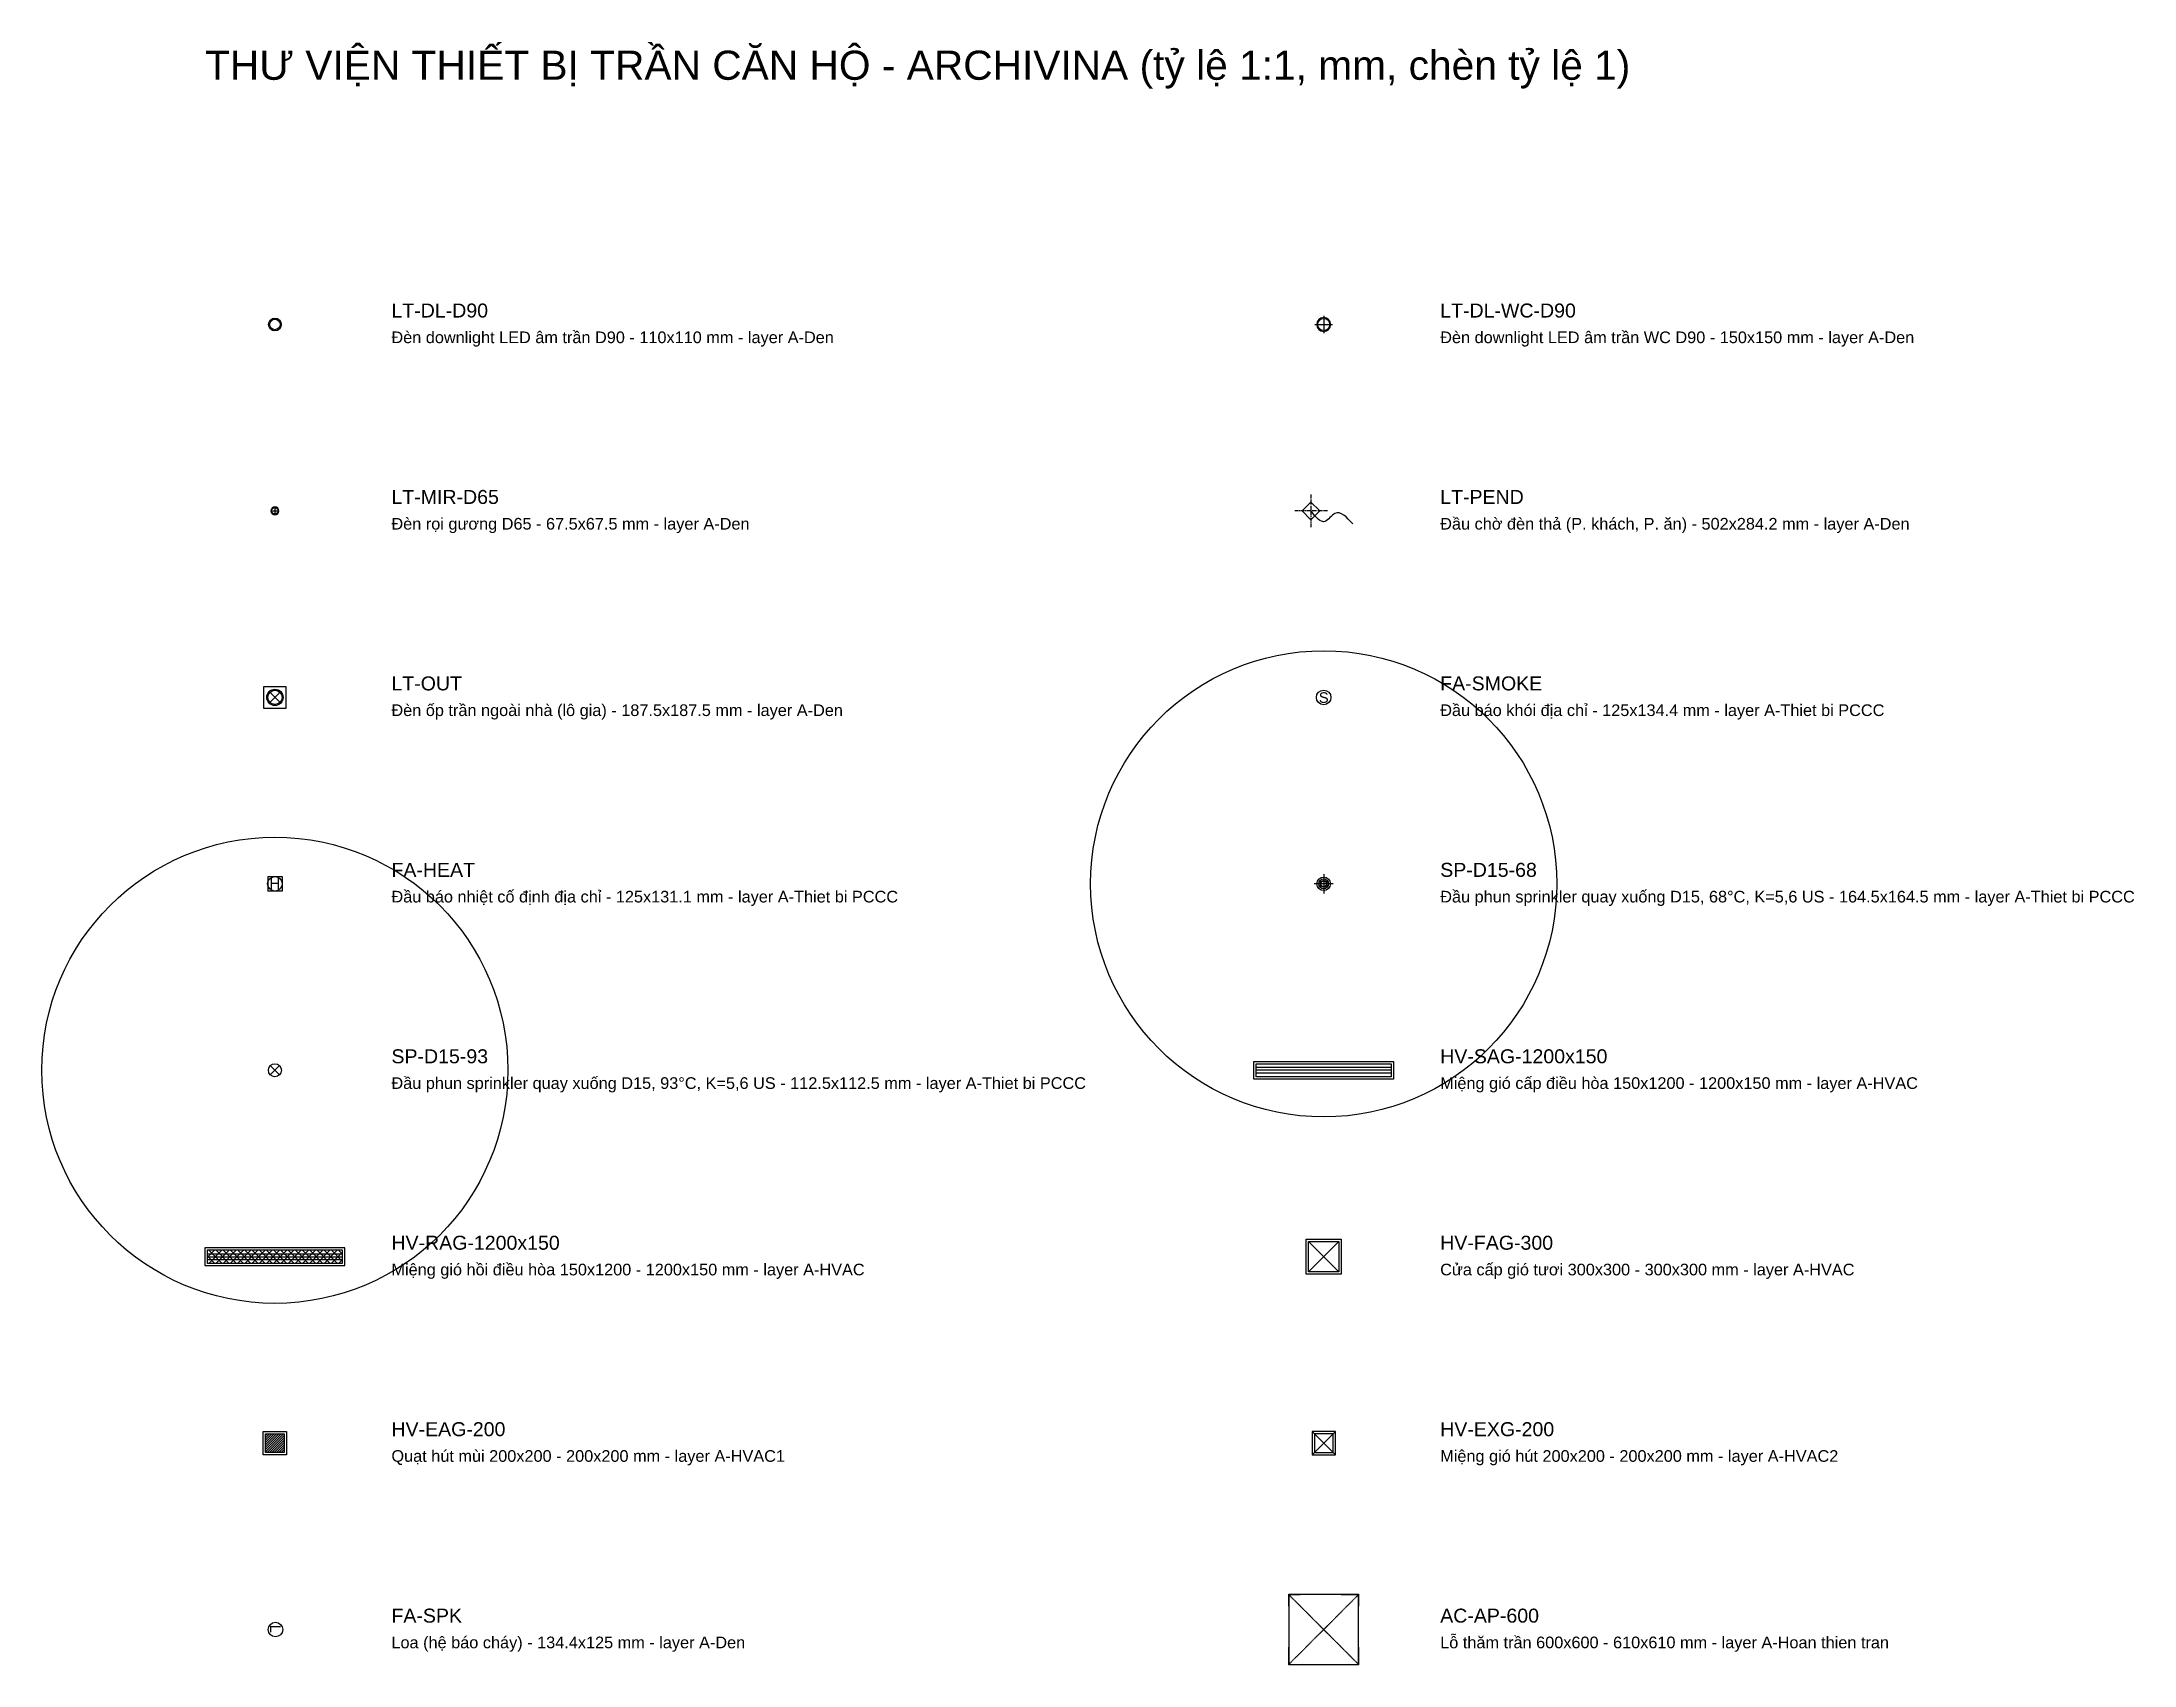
# Model space of a CAD drawing. Header units: millimetres. Extents: x -1400 to 16555, y -12105 to 1826.
import ezdxf

# ---------------------------------------------------------------- set-up
doc = ezdxf.new("R2010")
doc.units = ezdxf.units.MM
doc.header["$MEASUREMENT"] = 0
doc.linetypes.add('CT1-T(3-21)-Xref Tran$0$XREF.TRAN P5$0$$0$Ki hieu chi tiet ve sinh- V1$0$$0$00_Hidden_200', pattern=[1.1, 0.55, -0.55])
doc.linetypes.add('CT1-T(3-21)-Xref Tran$0$XREF.TRAN P5$0$$0$Xr_ghi chu$0$CENTER', pattern=[2, 1.25, -0.25, 0.25, -0.25])
for name, color, linetype in [('A-Den', 150, 'Continuous'), ('A-Hoan thien tran', 8, 'Continuous'), ('A-HVAC', 2, 'Continuous'), ('A-HVAC1', 2, 'Continuous'), ('A-HVAC2', 2, 'Continuous'), ('A-Text', 2, 'Continuous'), ('A-Thiet bi PCCC', 1, 'Continuous')]:
    doc.layers.add(name, color=color, linetype=linetype)
doc.layers.add('A-PCCC-Phu', color=250, linetype='Continuous', plot=False)
doc.styles.add('Arial', font='arial.ttf')
doc.styles.add('CT1-T(3-21)-Xref Tran$0$LHP', font='arial.ttf')

# ---------------------------------------------------------------- blocks, each defined once
blk = doc.blocks.new('LT-DL-D90')
blk.add_wipeout([(31, -45), (38, -40), (42, -35), (47, -28), (50, -22), (54, -12), (55, 0), (54, 9), (52, 17), (47, 28), (42, 35), (34, 43), (27, 48), (20, 51), (10, 54), (-4, 55), (-19, 52), (-30, 46), (-38, 39), (-43, 34), (-48, 27), (-51, 20), (-54, 12), (-55, 4), (-54, -9), (-52, -18), (-48, -28), (-43, -34), (-38, -40), (-33, -44), (-26, -49), (-18, -52), (-7, -55), (0, -55), (9, -54), (16, -53), (28, -48)])
at = {"linetype": 'Continuous', "ltscale": 0.1}
for radius in [55, 45]:
    blk.add_circle((0, 0), radius, dxfattribs=at)
blk = doc.blocks.new('LT-DL-WC-D90')
for p, q in [((-75, 0), (75, 0)), ((0, 75), (0, -75))]:
    blk.add_line(p, q)
blk.add_circle((0, 0), 52.5)
for start, end in [(0, 180), (180, 0)]:
    blk.add_arc((0, 0), 60, start, end)
blk = doc.blocks.new('LT-MIR-D65')
for p, q in [((-28.125, 0), (28.125, 0)), ((0, 28.125), (0, -28.125))]:
    blk.add_line(p, q)
blk.add_circle((0, 0), 28.125)
for start, end in [(0, 180), (180, 0)]:
    blk.add_arc((0, 0), 33.75, start, end)
blk = doc.blocks.new('LT-PEND')
at = {"color": 250, "linetype": 'CT1-T(3-21)-Xref Tran$0$XREF.TRAN P5$0$$0$Xr_ghi chu$0$CENTER', "ltscale": 25}
for p, q in [((33, 0), (-251, 0)), ((-109, 142), (-109, -142))]:
    blk.add_line(p, q, dxfattribs=at)
at = {"color": 0, "ltscale": 1000}
blk.add_lwpolyline([(-184, 0), (-109, 75), (-34, 0), (-109, -75)], close=True, dxfattribs=at)
at = {"color": 2, "ltscale": 1000}
blk.add_spline([(251, -111), (97, -21), (12, -90), (-109, 0)], degree=3, dxfattribs=at)
blk = doc.blocks.new('LT-OUT')
blk.add_lwpolyline([(94, -94), (-94, -94), (-94, 94), (94, 94)], close=True)
at = {"color": 8}
for points in [[(-50, 50), (50, -50)], [(-50, -50), (50, 50)]]:
    blk.add_lwpolyline(points, dxfattribs=at)
blk.add_circle((0, 0), 70.3)
blk.add_circle((0, 0), 60.9, dxfattribs=at)
blk = doc.blocks.new('FA-SMOKE')
blk.add_circle((0, 0), 62.5)
at = {"color": 150, "style": 'CT1-T(3-21)-Xref Tran$0$LHP'}
blk.add_text('S', height=91, dxfattribs=at).set_placement((-42, -47))
blk = doc.blocks.new('FA-HEAT')
for p, q in [((-62, 62), (-62, -62)), ((-62, 62), (62, 62)), ((62, 62), (62, -62)), ((62, -62), (-62, -62))]:
    blk.add_line(p, q)
blk.add_circle((0, 0), 62.5)
at = {"color": 150, "style": 'CT1-T(3-21)-Xref Tran$0$LHP'}
blk.add_text('H', height=91, dxfattribs=at).set_placement((-47, -43))
blk = doc.blocks.new('SP-D15-68')
at = {"lineweight": -3, "extrusion": (-2.00183e-11, 1.16868e-06, 1)}
for p, q in [((82, 0), (-82, 0)), ((0, 82, 0), (0, -82, 0))]:
    blk.add_line(p, q, dxfattribs=at)
at = {"color": 7, "extrusion": (0.004353, 8.72754e-08, 0.999991)}
for points in [[(-26, 1), (-29, 1)], [(-25, 6), (-28, 7)], [(-23, 12), (-26, 13)], [(-20, 16), (-22, 19)], [(-15, 20), (-18, 23)], [(-10, 23), (-12, 27)], [(-5, 25), (-6, 28)], [(1, 26), (1, 29)], [(6, 25), (7, 28)], [(12, 23), (13, 26)], [(16, 20), (19, 22)], [(20, 15), (23, 18)], [(23, 10), (27, 12)], [(25, 5), (28, 6)], [(-25, -5), (-28, -6)], [(-23, -10), (-27, -12)], [(-20, -15), (-23, -18)], [(-16, -20), (-19, -22)], [(-12, -23), (-13, -26)], [(-6, -25), (-7, -28)], [(-1, -26), (-1, -29)], [(5, -25), (6, -28)], [(10, -23), (12, -27)], [(15, -20), (18, -23)], [(20, -16), (22, -19)], [(23, -12), (26, -13)], [(25, -6), (28, -7)], [(26, -1), (29, -1)]]:
    blk.add_lwpolyline(points, dxfattribs=at)
at = {"lineweight": -3, "extrusion": (0.004353, 8.72754e-08, 0.999991)}
for radius in [58.1, 42.4]:
    blk.add_circle((0, 0), radius, dxfattribs=at)
at = {"extrusion": (0.004353, 8.72754e-08, 0.999991)}
blk.add_circle((0, 0), 29.1, dxfattribs=at)
at = {"color": 8, "extrusion": (0.004353, 8.72754e-08, 0.999991)}
blk.add_circle((0, 0), 25.6, dxfattribs=at)
at = {"layer": 'A-PCCC-Phu', "color": 250, "ltscale": 20}
blk.add_circle((0, 0), 2000, dxfattribs=at)
blk = doc.blocks.new('SP-D15-93')
for p, q in [((-40, -40), (40, 40)), ((-40, 40), (40, -40))]:
    blk.add_line(p, q)
blk.add_circle((0, 0), 56.2)
at = {"layer": 'A-PCCC-Phu', "color": 250}
blk.add_circle((0, 0), 2000, dxfattribs=at)
blk = doc.blocks.new('HV-SAG-1200x150')
blk.add_wipeout([(-600, 75), (600, 75), (600, -75), (-600, -75)])
at = {"color": 8, "ltscale": 80}
for p, q in [((580, 25), (-580, 25)), ((580, 0), (-580, 0)), ((580, -25), (-580, -25))]:
    blk.add_line(p, q, dxfattribs=at)
at = {"ltscale": 80}
for points in [[(600, -75), (-600, -75), (-600, 75), (600, 75)], [(580, -55), (-580, -55), (-580, 55), (580, 55)]]:
    blk.add_lwpolyline(points, close=True, dxfattribs=at)
blk = doc.blocks.new('HV-RAG-1200x150')
blk.add_wipeout([(-600, 75), (600, 75), (600, -75), (-600, -75)])
at = {"ltscale": 80}
h = blk.add_hatch(dxfattribs=at)
h.set_pattern_fill('ANSI37', color=8, scale=350, angle=-90, style=0)
h.set_pattern_definition([(315, (1183975.783, -4118468.78), (30.93592168, 30.93592168), []), (45, (1183975.783, -4118468.78), (-30.93592168, 30.93592168), [])])
h.paths.add_polyline_path([(-580, -55), (580, -55), (580, 55), (-580, 55)])
at = {"color": 8, "ltscale": 80}
for p, q in [((-580, 25), (580, 25)), ((-580, 0), (580, 0)), ((-580, -25), (580, -25))]:
    blk.add_line(p, q, dxfattribs=at)
at = {"ltscale": 80}
for points in [[(-600, -75), (600, -75), (600, 75), (-600, 75)], [(-580, -55), (580, -55), (580, 55), (-580, 55)]]:
    blk.add_lwpolyline(points, close=True, dxfattribs=at)
blk = doc.blocks.new('HV-FAG-300')
blk.add_wipeout([(-150, 150), (150, 150), (150, -150), (-150, -150)])
at = {"ltscale": 80}
for points in [[(150, -150), (-150, -150), (-150, 150), (150, 150)], [(130, -130), (-130, -130), (-130, 130), (130, 130)]]:
    blk.add_lwpolyline(points, close=True, dxfattribs=at)
for points in [[(-130, 130), (130, -130)], [(130, 130), (-130, -130)]]:
    blk.add_lwpolyline(points)
blk = doc.blocks.new('HV-EAG-200')
h = blk.add_hatch()
h.set_pattern_fill('ANSI31', color=8, scale=112.5)
h.set_pattern_definition([(45, (-96785, 83160.755), (-9.9436891, 9.9436891), [])])
h.paths.add_polyline_path([(-80, 80), (80, 80), (80, -80), (-80, -80)])
for points in [[(-100, 100), (100, 100), (100, -100), (-100, -100)], [(-80, 80), (80, 80), (80, -80), (-80, -80)]]:
    blk.add_lwpolyline(points, close=True)
blk = doc.blocks.new('HV-EXG-200')
for p, q in [((-100, 100), (100, -100)), ((-100, -100), (100, 100))]:
    blk.add_line(p, q)
for points in [[(-100, -100), (100, -100), (100, 100), (-100, 100)], [(-80, -80), (80, -80), (80, 80), (-80, 80)]]:
    blk.add_lwpolyline(points, close=True)
blk = doc.blocks.new('FA-SPK')
blk.add_circle((5, 0), 62.5)
at = {"color": 150, "style": 'CT1-T(3-21)-Xref Tran$0$LHP'}
blk.add_text('L', height=91, rotation=270, dxfattribs=at).set_placement((-42, 42))
blk = doc.blocks.new('AC-AP-600')
at = {"color": 250, "linetype": 'CT1-T(3-21)-Xref Tran$0$XREF.TRAN P5$0$$0$Ki hieu chi tiet ve sinh- V1$0$$0$00_Hidden_200'}
for p, q in [((-300, 300), (300, -300)), ((300, 300), (-300, -300))]:
    blk.add_line(p, q, dxfattribs=at)
at = {"const_width": 10}
for points in [[(-300, 200), (-300, 300), (-200, 300)], [(300, 200), (300, 300), (150, 300)], [(-35, -35), (35, 35)], [(35, -35), (-35, 35)], [(-300, -150), (-300, -300), (-200, -300)], [(300, -150), (300, -300), (150, -300)]]:
    blk.add_lwpolyline(points, dxfattribs=at)
at = {"color": 250}
blk.add_lwpolyline([(-300, -300), (300, -300), (300, 300), (-300, 300)], close=True, dxfattribs=at)

msp = doc.modelspace()

# ---------------------------------------------------------------- block references
at = {"layer": 'A-Den', "color": 3}
for name, p in [('LT-DL-WC-D90', (9600, -600)), ('LT-DL-D90', (600, -600)), ('LT-PEND', (9600, -2200)), ('LT-MIR-D65', (600, -2200)), ('LT-OUT', (600, -3800)), ('FA-SPK', (600, -11800))]:
    msp.add_blockref(name, p, dxfattribs=at)
at = {"layer": 'A-Hoan thien tran', "color": 3}
msp.add_blockref('AC-AP-600', (9600, -11800), dxfattribs=at)
at = {"layer": 'A-HVAC', "color": 3}
msp.add_blockref('HV-FAG-300', (9600, -8600), dxfattribs=at)
at = {"layer": 'A-HVAC1', "color": 3}
msp.add_blockref('HV-EAG-200', (600, -10200), dxfattribs=at)
at = {"layer": 'A-HVAC2', "color": 3}
msp.add_blockref('HV-EXG-200', (9600, -10200), dxfattribs=at)
at = {"layer": 'A-Thiet bi PCCC', "color": 3}
for name, p in [('SP-D15-68', (9600, -5400)), ('FA-SMOKE', (9600, -3800)), ('SP-D15-93', (600, -7000)), ('FA-HEAT', (600, -5400))]:
    msp.add_blockref(name, p, dxfattribs=at)

# ---------------------------------------------------------------- texts
at = {"layer": 'A-Text', "color": 3, "style": 'Arial'}
for s, height, p in [('THƯ VIỆN THIẾT BỊ TRẦN CĂN HỘ - ARCHIVINA (tỷ lệ 1:1, mm, chèn tỷ lệ 1)', 250, (0, 1500)), ('LT-DL-D90', 120, (1600, -540)), ('LT-DL-WC-D90', 120, (10600, -540)), ('Đèn downlight LED âm trần D90 - 110x110 mm - layer A-Den', 100, (1600, -760)), ('Đèn downlight LED âm trần WC D90 - 150x150 mm - layer A-Den', 100, (10600, -760)), ('LT-MIR-D65', 120, (1600, -2140)), ('LT-PEND', 120, (10600, -2140)), ('Đèn rọi gương D65 - 67.5x67.5 mm - layer A-Den', 100, (1600, -2360)), ('Đầu chờ đèn thả (P. khách, P. ăn) - 502x284.2 mm - layer A-Den', 100, (10600, -2360)), ('LT-OUT', 120, (1600, -3740)), ('FA-SMOKE', 120, (10600, -3740)), ('Đèn ốp trần ngoài nhà (lô gia) - 187.5x187.5 mm - layer A-Den', 100, (1600, -3960)), ('Đầu báo khói địa chỉ - 125x134.4 mm - layer A-Thiet bi PCCC', 100, (10600, -3960)), ('FA-HEAT', 120, (1600, -5340)), ('SP-D15-68', 120, (10600, -5340)), ('Đầu báo nhiệt cố định địa chỉ - 125x131.1 mm - layer A-Thiet bi PCCC', 100, (1600, -5560)), ('Đầu phun sprinkler quay xuống D15, 68°C, K=5,6 US - 164.5x164.5 mm - layer A-Thiet bi PCCC', 100, (10600, -5560)), ('SP-D15-93', 120, (1600, -6940)), ('HV-SAG-1200x150', 120, (10600, -6940)), ('Đầu phun sprinkler quay xuống D15, 93°C, K=5,6 US - 112.5x112.5 mm - layer A-Thiet bi PCCC', 100, (1600, -7160)), ('Miệng gió cấp điều hòa 150x1200 - 1200x150 mm - layer A-HVAC', 100, (10600, -7160)), ('HV-RAG-1200x150', 120, (1600, -8540)), ('HV-FAG-300', 120, (10600, -8540)), ('Miệng gió hồi điều hòa 150x1200 - 1200x150 mm - layer A-HVAC', 100, (1600, -8760)), ('Cửa cấp gió tươi 300x300 - 300x300 mm - layer A-HVAC', 100, (10600, -8760)), ('HV-EAG-200', 120, (1600, -10140)), ('HV-EXG-200', 120, (10600, -10140)), ('Quạt hút mùi 200x200 - 200x200 mm - layer A-HVAC1', 100, (1600, -10360)), ('Miệng gió hút 200x200 - 200x200 mm - layer A-HVAC2', 100, (10600, -10360)), ('FA-SPK', 120, (1600, -11740)), ('AC-AP-600', 120, (10600, -11740)), ('Lỗ thăm trần 600x600 - 610x610 mm - layer A-Hoan thien tran', 100, (10600, -11960)), ('Loa (hệ báo cháy) - 134.4x125 mm - layer A-Den', 100, (1600, -11960))]:
    msp.add_text(s, height=height, dxfattribs=at).set_placement(p)

# ---------------------------------------------------------------- next in the draw order: block references
at = {"layer": 'A-HVAC', "color": 3}
for name, p in [('HV-SAG-1200x150', (9600, -7000)), ('HV-RAG-1200x150', (600, -8600))]:
    msp.add_blockref(name, p, dxfattribs=at)

doc.saveas('drawing.dxf')
